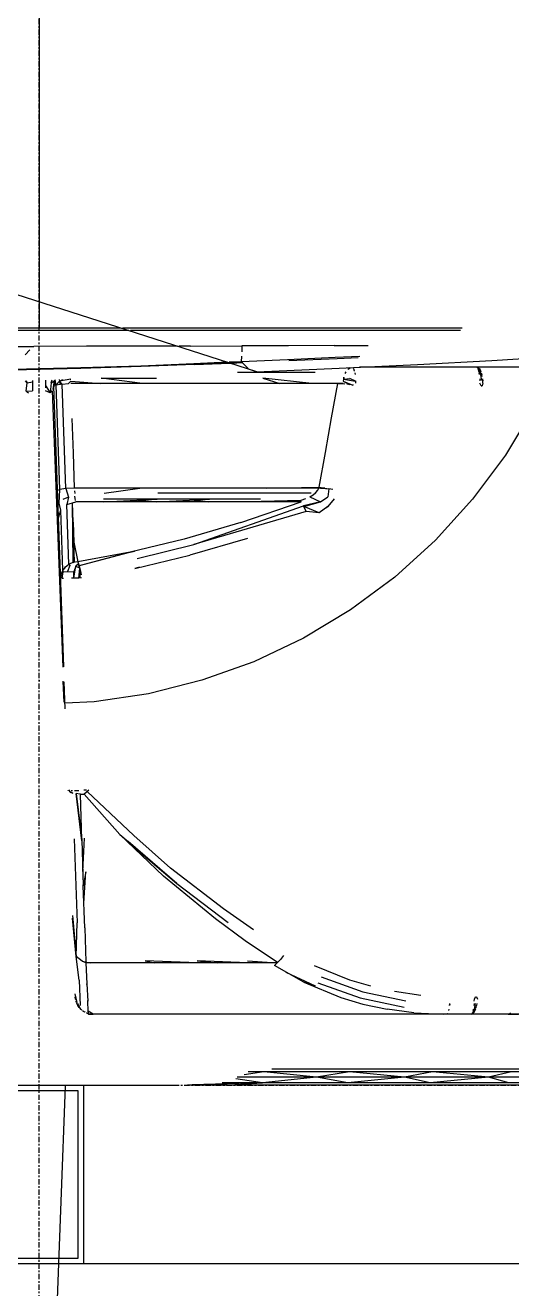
# Model space of a CAD drawing. Header units: millimetres. Extents: x -57554 to 16546, y 2142 to 98430.
# Drawn here: x -45677 to -45404, y 22610 to 23319 of the extents above; entities that cross this region are included whole.
import ezdxf

# ---------------------------------------------------------------- set-up
doc = ezdxf.new("R2010")
doc.units = ezdxf.units.MM
doc.linetypes.add('DXK_LINE_DOT3', pattern=[5.9187, 2.979, -0.9799, 0.9799, -0.9799])
doc.layers.add('S-Z2-A_TEXTUAL_ANNOTATION', color=7, linetype='Continuous')

msp = doc.modelspace()

# ---------------------------------------------------------------- linework, layer by layer
at = {"color": 1, "linetype": 'DXK_LINE_DOT3'}
for p, q in [((-45669.52, 20224.55), (-45669.52, 32724.55)), ((-52169.52, 22724.55), (-39169.52, 22724.55))]:
    msp.add_line(p, q, dxfattribs=at)
at = {"color": 2, "linetype": 'Continuous'}
for p, q in [((-45669.52, 23475.55), (-45669.52, 23164.54)), ((-45547.17, 23125.06), (-45983.66, 23264.92)), ((-45669.52, 23164.26), (-45669.52, 23149.55)), ((-45623.61, 23149.55), (-45958.51, 23149.55)), ((-45619.04, 23148.09), (-45957.79, 23148.09)), ((-45431.93, 23149.55), (-45622.73, 23149.55)), ((-45432.77, 23148.09), (-45618.15, 23148.09)), ((-45705.09, 23139.21), (-45672.39, 23139.27)), ((-45674.67, 23137.33), (-45677.39, 23134.53)), ((-45642.87, 23139.32), (-45672.39, 23139.27)), ((-45613.49, 23139.37), (-45642.87, 23139.32)), ((-45591.98, 23139.42), (-45613.49, 23139.37)), ((-45584.37, 23139.44), (-45591.06, 23139.42)), ((-45584.37, 23139.44), (-45555.65, 23139.51)), ((-45555.66, 23138.14), (-45555.68, 23136.21)), ((-45555.65, 23139.51), (-45555.66, 23138.14)), ((-45529.4, 23139.58), (-45555.65, 23139.51)), ((-45503.73, 23139.67), (-45529.4, 23139.58)), ((-45503.73, 23139.67), (-45484.69, 23139.75)), ((-45563.54, 23130.31), (-45582.67, 23129.46)), ((-45582.67, 23129.46), (-45563.23, 23130.21)), ((-45556.12, 23130.63), (-45562.68, 23130.34)), ((-45562.36, 23130.24), (-45555.92, 23130.49)), ((-45556.12, 23130.63), (-45555.89, 23130.64)), ((-45556.11, 23130.63), (-45555.92, 23130.49)), ((-45555.92, 23130.49), (-45555.73, 23130.32)), ((-45555.89, 23130.64), (-45555.71, 23133.69)), ((-45555.75, 23130.65), (-45555.71, 23133.71)), ((-45529.98, 23131.77), (-45555.75, 23130.65)), ((-45555.56, 23130.5), (-45555.75, 23130.65)), ((-45555.73, 23130.32), (-45555.53, 23130.15)), ((-45555.68, 23136.21), (-45555.68, 23136.28)), ((-45555.35, 23130.34), (-45555.56, 23130.5)), ((-45555.15, 23130.16), (-45555.35, 23130.34)), ((-45503.15, 23132.98), (-45529.98, 23131.77)), ((-45502.01, 23132.33), (-45529.15, 23131.21)), ((-45489.43, 23133.6), (-45503.15, 23132.98)), ((-45490.33, 23132.83), (-45502.01, 23132.33)), ((-45457, 23129.09), (-45415.15, 23131.37)), ((-45415.15, 23131.37), (-45388.67, 23133.07)), ((-45646.06, 23126.87), (-45684.21, 23125.98)), ((-45646.13, 23127.14), (-45684.18, 23126.3)), ((-45612.45, 23128.25), (-45646.13, 23127.14)), ((-45612.25, 23127.94), (-45646.06, 23126.87)), ((-45582.67, 23129.46), (-45612.45, 23128.25)), ((-45582.29, 23129.07), (-45612.25, 23127.94)), ((-45582.29, 23129.07), (-45562.2, 23129.88)), ((-45561.33, 23129.91), (-45555.53, 23130.15)), ((-45514.53, 23124.62), (-45558.06, 23124.62)), ((-45555.53, 23130.15), (-45555.15, 23130.16)), ((-45552.02, 23126.93), (-45555.53, 23130.15)), ((-45551.48, 23126.44), (-45551.44, 23126.4)), ((-45551.48, 23126.44), (-45551.44, 23126.4)), ((-45551.44, 23126.4), (-45547.53, 23125.17)), ((-45547.17, 23125.06), (-45500.98, 23127.02)), ((-45500.98, 23127.02), (-45457, 23129.09)), ((-45497.52, 23124.04), (-45497.06, 23124.93)), ((-45497.52, 23124.04), (-45497.23, 23124.61)), ((-45497.23, 23124.61), (-45497.06, 23124.93)), ((-45495.99, 23126.36), (-45495.39, 23126.88)), ((-45495.99, 23126.36), (-45495.5, 23126.78)), ((-45495.39, 23126.88), (-45495.5, 23126.78)), ((-45494.76, 23127.25), (-45495.39, 23126.88)), ((-45495.39, 23126.88), (-45495.28, 23126.94)), ((-45495.28, 23126.94), (-45494.76, 23127.25)), ((-45492.57, 23126.16), (-45492.77, 23126.76)), ((-45492.72, 23126.61), (-45492.77, 23126.76)), ((-45492.57, 23126.16), (-45492.72, 23126.61)), ((-45492.38, 23125.4), (-45492.57, 23126.16)), ((-45492.5, 23125.9), (-45492.57, 23126.16)), ((-45492.38, 23125.4), (-45492.5, 23125.9)), ((-45492.2, 23124.5), (-45492.05, 23123.48)), ((-45391.4, 23127.55), (-45489.6, 23127.55)), ((-45423.6, 23127.55), (-45423.14, 23127.46)), ((-45423.54, 23127.53), (-45423.6, 23127.55)), ((-45423.6, 23127.55), (-45423.48, 23127.53)), ((-45423.6, 23127.55), (-45423.45, 23127.5)), ((-45423.54, 23127.53), (-45423.45, 23127.5)), ((-45423.14, 23127.46), (-45423.51, 23127.55)), ((-45423.49, 23127.53), (-45422.52, 23126.65)), ((-45423.48, 23127.53), (-45423.14, 23127.46)), ((-45422.52, 23126.65), (-45423.14, 23127.46)), ((-45423.14, 23127.46), (-45422.69, 23127.2)), ((-45422.88, 23126.63), (-45422.92, 23126.76)), ((-45422.71, 23126.16), (-45422.92, 23126.76)), ((-45422.71, 23126.16), (-45422.88, 23126.63)), ((-45422.52, 23126.65), (-45422.71, 23126.16)), ((-45422.52, 23125.4), (-45422.71, 23126.16)), ((-45422.69, 23127.2), (-45422.52, 23126.65)), ((-45421.85, 23126.16), (-45422.52, 23126.65)), ((-45422.52, 23126.65), (-45421.7, 23124.37)), ((-45421.7, 23124.37), (-45422.52, 23125.4)), ((-45422.33, 23124.35), (-45422.35, 23124.5)), ((-45422.2, 23123.48), (-45422.35, 23124.5)), ((-45422.2, 23123.48), (-45422.33, 23124.35)), ((-45421.85, 23126.16), (-45422.26, 23126.76)), ((-45422.26, 23126.76), (-45422.18, 23126.63)), ((-45421.7, 23124.37), (-45422.2, 23123.48)), ((-45422.18, 23126.63), (-45421.85, 23126.16)), ((-45421.85, 23126.16), (-45421.48, 23125.4)), ((-45421.48, 23125.4), (-45421.7, 23124.37)), ((-45420.84, 23123.48), (-45421.7, 23124.37)), ((-45421.7, 23124.37), (-45421.17, 23121.05)), ((-45421.14, 23124.5), (-45420.84, 23123.48)), ((-45420.6, 23122.35), (-45420.84, 23123.48)), ((-45676.28, 23118.8), (-45677.21, 23119.9)), ((-45676.69, 23114.08), (-45676.28, 23118.8)), ((-45676.28, 23118.8), (-45676.65, 23119.92)), ((-45676.28, 23118.8), (-45673.12, 23119.42)), ((-45673.12, 23120.06), (-45673.12, 23114.31)), ((-45665.92, 23120.35), (-45665.92, 23115.98)), ((-45665.92, 23117.31), (-45663.36, 23113.28)), ((-45662.76, 23118.8), (-45663.36, 23113.28)), ((-45662.76, 23118.8), (-45662.19, 23120.5)), ((-45662.76, 23118.8), (-45660.89, 23119.86)), ((-45661.62, 23115.07), (-45660.89, 23119.86)), ((-45660.89, 23119.86), (-45661.18, 23116.59)), ((-45655.64, 22959.34), (-45661.15, 23116.93)), ((-45660.85, 23117.44), (-45661.05, 23117.98)), ((-45661.04, 23118.12), (-45660, 23117.67)), ((-45660.89, 23119.86), (-45660.68, 23120.56)), ((-45660.85, 23117.44), (-45659.92, 23117.69)), ((-45660, 23117.67), (-45660.85, 23117.44)), ((-45660.53, 23120.38), (-45660.36, 23120.57)), ((-45660, 23117.67), (-45660.53, 23120.38)), ((-45659.92, 23117.69), (-45660, 23117.67)), ((-45658.09, 23119.79), (-45659.92, 23117.69)), ((-45659.92, 23117.69), (-45657.51, 23118.03)), ((-45657.88, 23058.98), (-45659.92, 23117.69)), ((-45658.2, 23120.66), (-45658.09, 23119.79)), ((-45651.69, 23120.85), (-45658.09, 23119.79)), ((-45658.09, 23119.79), (-45656.22, 23120.74)), ((-45657.51, 23118.03), (-45658.09, 23119.79)), ((-45658.09, 23119.79), (-45656.48, 23118.14)), ((-45656.48, 23118.14), (-45657.51, 23118.03)), ((-45656.48, 23118.14), (-45652.97, 23118.38)), ((-45654.48, 23059.42), (-45656.48, 23118.14)), ((-45652.97, 23118.38), (-45651.71, 23119.66)), ((-45652.13, 23120.9), (-45651.69, 23120.85)), ((-45498.78, 23118.44), (-45651.72, 23118.44)), ((-45651.71, 23119.66), (-45634.76, 23118.44)), ((-45651.69, 23120.85), (-45651.69, 23120.92)), ((-45651.69, 23120.85), (-45651.69, 23120.92)), ((-45611.45, 23118.44), (-45634.6, 23121.38)), ((-45634.6, 23121.38), (-45603.6, 23121.38)), ((-45516.23, 23118.44), (-45543.8, 23121.38)), ((-45543.8, 23121.38), (-45534.36, 23118.44)), ((-45505.18, 23099.11), (-45501.77, 23118.44)), ((-45501.77, 23118.44), (-45497.71, 23118.25)), ((-45498.78, 23118.44), (-45497.71, 23118.25)), ((-45498.5, 23120.85), (-45498.68, 23119.66)), ((-45498.68, 23119.66), (-45495.38, 23117.84)), ((-45498.68, 23119.66), (-45493.21, 23117.46)), ((-45498.29, 23121.78), (-45498.5, 23120.85)), ((-45498.38, 23121.37), (-45498.5, 23120.85)), ((-45498.5, 23120.85), (-45495.06, 23121.27)), ((-45498.5, 23120.85), (-45491.8, 23119.79)), ((-45498.38, 23121.37), (-45498.25, 23121.99)), ((-45498.29, 23121.78), (-45498.25, 23121.99)), ((-45495.38, 23117.84), (-45496.57, 23118.05)), ((-45494.17, 23117.63), (-45495.38, 23117.84)), ((-45491.8, 23119.79), (-45495.06, 23121.27)), ((-45492.94, 23117.42), (-45494.17, 23117.63)), ((-45491.76, 23119.86), (-45491.8, 23119.79)), ((-45491.8, 23119.79), (-45491.76, 23119.86)), ((-45491.8, 23119.79), (-45491.72, 23118.54)), ((-45491.76, 23119.86), (-45491.72, 23118.54)), ((-45421.97, 23121.04), (-45421.98, 23121.14)), ((-45421.98, 23121.14), (-45421.91, 23119.86)), ((-45421.29, 23117.2), (-45421.87, 23118.54)), ((-45421.29, 23117.2), (-45420.73, 23117.2)), ((-45421.01, 23117.2), (-45421.29, 23117.2)), ((-45420.27, 23119.86), (-45421.17, 23121.05)), ((-45420.73, 23117.2), (-45421.01, 23117.2)), ((-45420.19, 23118.54), (-45420.73, 23117.2)), ((-45420.4, 23121.14), (-45420.27, 23119.86)), ((-45420.19, 23118.54), (-45420.27, 23119.86)), ((-45676.83, 23114.2), (-45676.54, 23113.94)), ((-45676.83, 23114.2), (-45676.69, 23114.08)), ((-45676.69, 23114.08), (-45673.12, 23114.31)), ((-45676.69, 23114.08), (-45676.21, 23113.63)), ((-45676.54, 23113.94), (-45676.21, 23113.63)), ((-45676.21, 23113.63), (-45675.49, 23113.19)), ((-45663.36, 23113.28), (-45665.92, 23114.31)), ((-45663.36, 23113.28), (-45662.69, 23113.73)), ((-45662.69, 23113.73), (-45662.35, 23114.08)), ((-45662.69, 23113.73), (-45662.49, 23113.94)), ((-45662.49, 23113.94), (-45662.11, 23114.32)), ((-45662.35, 23114.08), (-45662.11, 23114.32)), ((-45662.11, 23114.32), (-45656.24, 22959.31)), ((-45391.71, 23104.81), (-45407.6, 23078.29)), ((-45651.06, 23098.87), (-45650.4, 23079.3)), ((-45508.63, 23079.73), (-45505.18, 23099.11)), ((-45650.4, 23079.3), (-45649.74, 23059.73)), ((-45512.12, 23060.31), (-45508.63, 23079.73)), ((-45407.6, 23078.29), (-45426.02, 23053.47)), ((-45654.48, 23059.42), (-45657.88, 23058.98)), ((-45649.74, 23059.73), (-45654.48, 23059.42)), ((-45654.48, 23059.42), (-45652.97, 23054.66)), ((-45512.32, 23059.73), (-45649.74, 23059.73)), ((-45633.04, 23056.79), (-45612.85, 23059.73)), ((-45541.95, 23059.73), (-45512.12, 23060.31)), ((-45513.03, 23058.55), (-45512.44, 23059.73)), ((-45513.03, 23058.55), (-45512.44, 23059.73)), ((-45512.44, 23059.73), (-45512.4, 23059.8)), ((-45508.94, 23059.73), (-45512.4, 23059.8)), ((-45512.4, 23059.8), (-45506.79, 23059.34)), ((-45512.12, 23060.31), (-45508.94, 23059.73)), ((-45511.5, 23059.73), (-45508.94, 23059.73)), ((-45508.94, 23059.73), (-45506.79, 23059.34)), ((-45506.79, 23059.34), (-45507.4, 23054.84)), ((-45504.47, 23058.92), (-45506.79, 23059.34)), ((-45659.11, 23058.49), (-45657.88, 23058.98)), ((-45658.27, 23051.34), (-45657.88, 23058.98)), ((-45652.97, 23054.66), (-45656.23, 23053.28)), ((-45652.97, 23054.66), (-45653.84, 23050.61)), ((-45649.62, 23058.15), (-45649.48, 23056.64)), ((-45649.2, 23053.97), (-45649.34, 23055.24)), ((-45649.05, 23052.86), (-45649.2, 23053.97)), ((-45633.58, 23051.96), (-45603.18, 23053.54)), ((-45545.16, 23053.54), (-45633.29, 23053.54)), ((-45603.18, 23053.54), (-45615.95, 23051.96)), ((-45603.71, 23051.96), (-45573.71, 23053.54)), ((-45516.76, 23056.79), (-45602.72, 23056.79)), ((-45573.71, 23053.54), (-45583.62, 23051.96)), ((-45522.41, 23052.86), (-45552.28, 23051.96)), ((-45519.8, 23053.79), (-45522.41, 23052.86)), ((-45522.29, 23051.96), (-45522.41, 23052.86)), ((-45517.52, 23054.86), (-45515.61, 23056.04)), ((-45517.52, 23054.86), (-45517.22, 23055.05)), ((-45517.52, 23054.86), (-45511.45, 23052.09)), ((-45515.61, 23056.04), (-45514.1, 23057.28)), ((-45514.69, 23056.8), (-45514.1, 23057.28)), ((-45514.1, 23057.28), (-45513.03, 23058.55)), ((-45511.45, 23052.09), (-45507.4, 23054.84)), ((-45503.86, 23053.76), (-45507.27, 23049.41)), ((-45426.02, 23053.47), (-45446.78, 23030.56)), ((-45658.56, 23042.95), (-45657.38, 23047.32)), ((-45657.38, 23047.32), (-45658.27, 23051.34)), ((-45656.22, 23013.66), (-45657.38, 23047.32)), ((-45653.84, 23050.61), (-45648.9, 23051.96)), ((-45652.73, 23016.95), (-45653.84, 23050.61)), ((-45650.38, 23017.91), (-45650.69, 23051.47)), ((-45650.37, 23040.52), (-45650.68, 23051.47)), ((-45522.29, 23051.96), (-45648.9, 23051.96)), ((-45582.63, 23028.08), (-45521.02, 23049.82)), ((-45519.57, 23046.65), (-45582.63, 23028.08)), ((-45574.47, 23051.96), (-45545.98, 23052.15)), ((-45556.16, 23040.41), (-45522.29, 23051.96)), ((-45511.45, 23052.09), (-45521.02, 23049.82)), ((-45521.02, 23049.82), (-45520.87, 23049.48)), ((-45519.57, 23046.65), (-45521.02, 23049.82)), ((-45520.87, 23049.48), (-45511.45, 23052.09)), ((-45512.12, 23045.76), (-45520.87, 23049.48)), ((-45512.12, 23045.76), (-45519.57, 23046.65)), ((-45507.27, 23049.41), (-45512.12, 23045.76)), ((-45508.36, 23048.6), (-45507.27, 23049.41)), ((-45650.38, 23017.91), (-45650.37, 23040.52)), ((-45650.37, 23040.52), (-45650.02, 23029.33)), ((-45556.16, 23040.41), (-45588.06, 23031.02)), ((-45588.06, 23031.02), (-45618.43, 23023.69)), ((-45552.45, 23031.4), (-45584.82, 23022.01)), ((-45649.67, 23018.32), (-45650.02, 23029.33)), ((-45650.02, 23029.33), (-45647.83, 23018.32)), ((-45615.95, 23024.29), (-45647.02, 23016.03)), ((-45618.43, 23023.69), (-45615.95, 23024.29)), ((-45614.39, 23020.14), (-45582.63, 23028.08)), ((-45446.78, 23030.56), (-45469.68, 23009.8)), ((-45654.72, 23015.5), (-45652.73, 23016.95)), ((-45650.38, 23017.91), (-45652.73, 23016.95)), ((-45652.73, 23016.95), (-45652.18, 23016.34)), ((-45650.38, 23017.91), (-45649.67, 23018.32)), ((-45647.92, 23018.31), (-45650.38, 23017.91)), ((-45647.42, 23017.3), (-45648.88, 23015.83)), ((-45647.83, 23018.32), (-45647.92, 23018.31)), ((-45618.43, 23023.69), (-45647.83, 23018.32)), ((-45647.83, 23018.32), (-45647.42, 23017.3)), ((-45646.77, 23015.07), (-45647.42, 23017.3)), ((-45647.42, 23017.3), (-45647.02, 23016.03)), ((-45618.43, 23023.69), (-45647.02, 23016.03)), ((-45615.74, 23014.67), (-45584.82, 23022.01)), ((-45657.29, 23010.71), (-45657.39, 23009.31)), ((-45657.39, 23009.31), (-45657.34, 23010.44)), ((-45657.34, 23010.44), (-45657.13, 23011.55)), ((-45657.34, 23010.44), (-45657.29, 23010.71)), ((-45657.13, 23011.55), (-45657.29, 23010.71)), ((-45656.22, 23013.66), (-45657.13, 23011.55)), ((-45656.45, 23009.17), (-45655.93, 23012.73)), ((-45654.75, 23015.46), (-45656.22, 23013.66)), ((-45655.93, 23012.73), (-45656.22, 23013.66)), ((-45655.93, 23012.73), (-45653.46, 23012.98)), ((-45655.09, 23015.04), (-45654.72, 23015.5)), ((-45654.72, 23015.5), (-45653.93, 23016.07)), ((-45652.18, 23016.34), (-45653.46, 23012.98)), ((-45653.46, 23012.98), (-45650.06, 23012.73)), ((-45648.88, 23015.83), (-45650.06, 23012.73)), ((-45649.98, 23009.17), (-45650.06, 23012.73)), ((-45649.98, 23009.17), (-45648.88, 23015.83)), ((-45648.88, 23015.83), (-45646.77, 23015.07)), ((-45646.77, 23015.07), (-45647.1, 23009.25)), ((-45647.1, 23009.25), (-45646.63, 23014.54)), ((-45646.26, 23012.88), (-45647.1, 23009.25)), ((-45647.02, 23016.03), (-45646.63, 23014.54)), ((-45646.63, 23014.54), (-45646.53, 23014.09)), ((-45646.63, 23014.54), (-45646.26, 23012.88)), ((-45646.52, 23009.28), (-45646.26, 23012.88)), ((-45646.26, 23012.88), (-45646.1, 23012.01)), ((-45646.26, 23012.88), (-45646.17, 23012.38)), ((-45646.17, 23012.38), (-45646.1, 23012.01)), ((-45646.1, 23012.01), (-45645.94, 23011.12)), ((-45613.19, 23015.28), (-45615.74, 23014.67)), ((-45469.68, 23009.8), (-45494.51, 22991.39)), ((-45657.39, 23009.31), (-45657.28, 23009.25)), ((-45657.39, 23009.31), (-45657.32, 23009.28)), ((-45656.45, 23009.17), (-45655.74, 23009.14)), ((-45656.24, 23009.16), (-45656.45, 23009.17)), ((-45656.24, 23009.16), (-45655.74, 23009.14)), ((-45649.98, 23009.17), (-45651.35, 23009.14)), ((-45648.55, 23009.21), (-45649.98, 23009.17)), ((-45647.1, 23009.25), (-45648.55, 23009.21)), ((-45645.66, 23009.31), (-45647.1, 23009.25)), ((-45494.51, 22991.39), (-45521.03, 22975.49)), ((-45521.03, 22975.49), (-45548.97, 22962.28)), ((-45548.97, 22962.28), (-45578.08, 22951.86)), ((-45669.52, 22951.89), (-45669.52, 22951.37)), ((-45669.52, 22951.37), (-45669.52, 22951.27)), ((-45655.49, 22939.63), (-45655.93, 22951.34)), ((-45654.82, 22935.87), (-45655.35, 22951.03)), ((-45578.08, 22951.86), (-45608.06, 22944.35)), ((-45638.64, 22939.82), (-45654.93, 22939.02)), ((-45608.06, 22944.35), (-45638.64, 22939.82)), ((-45653.23, 22890.27), (-45653.12, 22890.21)), ((-45653.15, 22889.95), (-45653.23, 22890.27)), ((-45653.23, 22890.27), (-45653.21, 22890.18)), ((-45653.21, 22890.26), (-45653.12, 22890.21)), ((-45653.15, 22889.95), (-45653.21, 22890.18)), ((-45652.81, 22890.17), (-45652.29, 22890.13)), ((-45652.81, 22890.17), (-45652.02, 22889.07)), ((-45651.65, 22888.93), (-45652.81, 22890.17)), ((-45652.81, 22890.17), (-45652.49, 22890.14)), ((-45652.49, 22890.14), (-45652.29, 22890.13)), ((-45651.58, 22890.1), (-45650.7, 22890.08)), ((-45651.58, 22890.1), (-45651.21, 22890.09)), ((-45651.21, 22890.09), (-45650.7, 22890.08)), ((-45649.66, 22890.08), (-45648.48, 22890.08)), ((-45648.48, 22890.08), (-45647.19, 22890.1)), ((-45642.95, 22890.21), (-45644.39, 22890.17)), ((-45642.43, 22889.45), (-45643.33, 22888.68)), ((-45641.5, 22890.27), (-45642.85, 22889.09)), ((-45642.85, 22889.09), (-45642.43, 22889.45)), ((-45642.43, 22889.45), (-45642.85, 22889.09)), ((-45641.5, 22890.27), (-45642.43, 22889.45)), ((-45642.43, 22889.45), (-45616.25, 22864.79)), ((-45651.37, 22888.82), (-45652.02, 22889.07)), ((-45652.02, 22889.07), (-45651.65, 22888.93)), ((-45651.65, 22888.93), (-45651.57, 22888.9)), ((-45650.61, 22888.6), (-45651.57, 22888.9)), ((-45651.57, 22888.9), (-45651.37, 22888.82)), ((-45650.62, 22888.6), (-45651.37, 22888.82)), ((-45651.37, 22888.82), (-45650.61, 22888.6)), ((-45645.49, 22861.79), (-45648.76, 22888.24)), ((-45646.58, 22888.02), (-45648.76, 22888.24)), ((-45648.76, 22888.24), (-45645.51, 22862.35)), ((-45646.22, 22888), (-45646.58, 22888.02)), ((-45646.58, 22888.02), (-45644.21, 22887.96)), ((-45645.51, 22862.35), (-45646.22, 22888)), ((-45646.22, 22887.95), (-45644.87, 22887.96)), ((-45646.22, 22887.96), (-45644.87, 22887.96)), ((-45642.85, 22889.09), (-45644.21, 22887.96)), ((-45643.33, 22888.68), (-45644.21, 22887.96)), ((-45644.21, 22887.96), (-45624.07, 22865.36)), ((-45642.85, 22889.09), (-45643.33, 22888.68)), ((-45643.33, 22888.68), (-45642.85, 22889.09)), ((-45649.72, 22862.81), (-45648.07, 22815.81)), ((-45645.51, 22862.35), (-45645.53, 22863.23)), ((-45645.51, 22862.35), (-45645.49, 22861.79)), ((-45645.51, 22862.35), (-45644.68, 22836.59)), ((-45644.94, 22844.59), (-45644.04, 22863.21)), ((-45624.07, 22865.36), (-45619.55, 22861.36)), ((-45599.63, 22842.02), (-45624.07, 22865.36)), ((-45619.73, 22861.21), (-45592.15, 22837.73)), ((-45592.15, 22837.73), (-45619.55, 22861.36)), ((-45595.63, 22846.5), (-45616.25, 22864.79)), ((-45643.17, 22844.4), (-45644.68, 22836.59)), ((-45644.35, 22826.82), (-45643.17, 22844.4)), ((-45570.51, 22817.93), (-45599.63, 22842.02)), ((-45565.99, 22823.54), (-45595.63, 22846.5)), ((-45644.68, 22836.59), (-45644.7, 22837.02)), ((-45643.88, 22812.99), (-45644.68, 22836.59)), ((-45592.15, 22837.73), (-45563.3, 22816.01)), ((-45650.77, 22819.89), (-45648.77, 22796.76)), ((-45648.77, 22796.76), (-45650.72, 22818.42)), ((-45549.12, 22811.85), (-45565.99, 22823.54)), ((-45648.77, 22796.76), (-45648.07, 22815.81)), ((-45643.88, 22812.99), (-45643.18, 22793.84)), ((-45553.82, 22805.66), (-45570.51, 22817.93)), ((-45535.6, 22793.43), (-45553.82, 22805.66)), ((-45532.27, 22797.47), (-45533.92, 22795.14)), ((-45645.39, 22794.31), (-45648.77, 22796.76)), ((-45646.92, 22783.58), (-45648.77, 22796.76)), ((-45643.16, 22793.29), (-45645.39, 22794.31)), ((-45645.39, 22794.31), (-45640.75, 22793.32)), ((-45640.75, 22793.32), (-45643.16, 22793.29)), ((-45643.16, 22793.29), (-45642.65, 22781.5)), ((-45535.71, 22793.32), (-45640.75, 22793.32)), ((-45580.53, 22793.32), (-45609.84, 22794.43)), ((-45609.84, 22794.43), (-45604.55, 22793.32)), ((-45552.24, 22793.32), (-45580.72, 22794.43)), ((-45580.72, 22794.43), (-45569.27, 22793.32)), ((-45552.46, 22794.43), (-45535.69, 22793.34)), ((-45537.22, 22791.77), (-45533.92, 22795.14)), ((-45520.76, 22782.37), (-45537.22, 22791.77)), ((-45494.96, 22783.66), (-45514.86, 22791.65)), ((-45646.92, 22783.58), (-45646.42, 22769.41)), ((-45530.83, 22788.12), (-45514.39, 22780.45)), ((-45511.04, 22785.36), (-45487.71, 22777.07)), ((-45483.15, 22780.12), (-45494.96, 22783.66)), ((-45648.09, 22770.95), (-45649.24, 22775.94)), ((-45648.1, 22770.97), (-45649.23, 22775.82)), ((-45642.64, 22781.21), (-45642.65, 22781.5)), ((-45642.65, 22781.5), (-45642.18, 22771.77)), ((-45514.39, 22780.45), (-45520.76, 22782.37)), ((-45520.76, 22782.37), (-45499.96, 22773.79)), ((-45512.93, 22782.13), (-45489.17, 22773.69)), ((-45487.71, 22777.07), (-45463.52, 22771.9)), ((-45455.17, 22775.03), (-45469.92, 22777.14)), ((-45649.05, 22772.93), (-45649.18, 22774.2)), ((-45648.96, 22772.54), (-45649.01, 22772.74)), ((-45648.65, 22771.38), (-45648.76, 22771.69)), ((-45648.32, 22770.49), (-45648.51, 22770.99)), ((-45647.73, 22769.35), (-45648.32, 22770.49)), ((-45646.23, 22767.55), (-45647.78, 22770.39)), ((-45646.99, 22768.31), (-45647.73, 22769.35)), ((-45646.13, 22767.36), (-45647.54, 22769.53)), ((-45642.18, 22771.77), (-45642.2, 22772.15)), ((-45641.88, 22766.14), (-45642.18, 22771.77)), ((-45499.96, 22773.79), (-45487.67, 22770.16)), ((-45489.17, 22773.69), (-45464.52, 22768.43)), ((-45487.67, 22770.16), (-45474.03, 22767.24)), ((-45438.91, 22769.35), (-45438.81, 22770.49)), ((-45438.84, 22770.11), (-45438.91, 22769.35)), ((-45438.84, 22770.11), (-45438.81, 22770.49)), ((-45425.12, 22770.49), (-45425.23, 22769.35)), ((-45425.04, 22771.69), (-45424.99, 22772.93)), ((-45424.99, 22772.93), (-45424.4, 22774.2)), ((-45424.94, 22767.24), (-45424.35, 22770.41)), ((-45424.4, 22774.2), (-45424.12, 22774.2)), ((-45424.4, 22774.2), (-45423.84, 22774.2)), ((-45424.12, 22774.2), (-45423.84, 22774.2)), ((-45424.04, 22768.31), (-45423.79, 22769.35)), ((-45423.84, 22774.2), (-45423.33, 22772.93)), ((-45423.58, 22770.49), (-45423.79, 22769.35)), ((-45646.13, 22767.36), (-45646.99, 22768.31)), ((-45646.13, 22767.36), (-45645.53, 22766.85)), ((-45645.16, 22766.53), (-45644.08, 22765.84)), ((-45643.83, 22765.71), (-45643.65, 22765.63)), ((-45641.8, 22764.55), (-45642.93, 22765.28)), ((-45642.93, 22765.28), (-45641.72, 22764.88)), ((-45641.83, 22765.19), (-45641.88, 22766.14)), ((-45639.18, 22764.55), (-45641.88, 22766.14)), ((-45640.46, 22764.64), (-45641.8, 22764.55)), ((-45641.8, 22764.55), (-45639.18, 22764.55)), ((-45641.8, 22764.55), (-45639.18, 22764.55)), ((-45641.72, 22764.88), (-45640.46, 22764.64)), ((-45389.69, 22764.55), (-45639.18, 22764.55)), ((-45596.44, 22764.55), (-45639.18, 22764.55)), ((-45595.94, 22764.55), (-45596.44, 22764.55)), ((-45460.27, 22764.55), (-45595.94, 22764.55)), ((-45459, 22765.28), (-45474.03, 22767.24)), ((-45459, 22765.28), (-45442.51, 22764.55)), ((-45440.17, 22764.64), (-45439.95, 22764.88)), ((-45440.17, 22764.64), (-45440.04, 22764.78)), ((-45440.04, 22764.78), (-45439.95, 22764.88)), ((-45439.36, 22766.53), (-45439.19, 22767.36)), ((-45439.36, 22766.53), (-45439.34, 22766.6)), ((-45439.34, 22766.6), (-45439.19, 22767.36)), ((-45426.71, 22764.55), (-45425.8, 22765.19)), ((-45426.71, 22764.55), (-45426.27, 22764.64)), ((-45426.27, 22764.88), (-45426.06, 22765.28)), ((-45426.27, 22764.88), (-45426.1, 22765.2)), ((-45425.8, 22765.19), (-45426.27, 22764.64)), ((-45426.27, 22764.64), (-45425.84, 22764.88)), ((-45426.1, 22765.2), (-45426.06, 22765.28)), ((-45425.86, 22765.84), (-45425.8, 22765.19)), ((-45425.84, 22764.88), (-45425.43, 22765.28)), ((-45425.51, 22765.2), (-45425.84, 22764.88)), ((-45425.84, 22764.88), (-45425.8, 22765.19)), ((-45425.8, 22765.19), (-45424.94, 22767.24)), ((-45424.67, 22766.53), (-45425.8, 22765.19)), ((-45425.8, 22765.19), (-45425.03, 22765.84)), ((-45425.67, 22766.53), (-45425.5, 22767.36)), ((-45425.67, 22766.53), (-45425.52, 22767.26)), ((-45425.52, 22767.26), (-45425.5, 22767.36)), ((-45425.51, 22765.2), (-45425.43, 22765.28)), ((-45425.03, 22765.84), (-45424.67, 22766.53)), ((-45424.94, 22767.24), (-45424.04, 22768.31)), ((-45424.67, 22766.53), (-45424.94, 22767.24)), ((-45424.67, 22766.53), (-45424.33, 22767.36)), ((-45424.37, 22767.26), (-45424.67, 22766.53)), ((-45424.37, 22767.26), (-45424.33, 22767.36)), ((-45405.95, 22764.55), (-45400.15, 22764.55)), ((-45405.08, 22764.88), (-45404.67, 22765.28)), ((-45404.94, 22765.02), (-45405.08, 22764.88)), ((-45404.67, 22765.28), (-45404.94, 22765.02)), ((-45174.52, 22733.55), (-45538.76, 22733.55)), ((-45544.05, 22726.02), (-45559.09, 22728.24)), ((-45241.65, 22729.05), (-45558.27, 22729.05)), ((-45543.33, 22732.09), (-45554.25, 22730.53)), ((-45287.79, 22732.09), (-45552.09, 22732.09)), ((-45513.61, 22729.05), (-45544.05, 22726.02)), ((-45513.61, 22729.05), (-45543.33, 22732.09)), ((-45495.1, 22732.09), (-45513.61, 22729.05)), ((-45496.09, 22726.02), (-45513.61, 22729.05)), ((-45464.22, 22729.05), (-45496.09, 22726.02)), ((-45464.22, 22729.05), (-45495.1, 22732.09)), ((-45448.56, 22732.09), (-45464.22, 22729.05)), ((-45449.8, 22726.02), (-45464.22, 22729.05)), ((-45417.01, 22729.05), (-45449.8, 22726.02)), ((-45417.01, 22729.05), (-45448.56, 22732.09)), ((-45404.14, 22732.09), (-45417.01, 22729.05)), ((-45405.63, 22726.02), (-45417.01, 22729.05)), ((-45694.52, 22724.55), (-45644.52, 22724.55)), ((-45647.52, 22721.55), (-45691.52, 22721.55)), ((-45647.52, 22627.55), (-45647.52, 22721.55)), ((-45644.52, 22724.55), (-45593.85, 22724.55)), ((-45644.52, 22724.55), (-45644.52, 22624.55)), ((-45319.52, 22724.55), (-45586.13, 22724.55)), ((-45544.05, 22726.02), (-45583.45, 22724.86)), ((-45289.94, 22726.02), (-45566.64, 22726.02)), ((-45565.67, 22724.55), (-45544.05, 22726.02)), ((-45691.52, 22627.55), (-45647.52, 22627.55)), ((-45694.52, 22624.55), (-45644.52, 22624.55)), ((-45644.52, 22624.55), (-45319.52, 22624.55))]:
    msp.add_line(p, q, dxfattribs=at)
at = {"layer": 'S-Z2-A_TEXTUAL_ANNOTATION'}
msp.add_line((-45654.81, 22724.06), (-45676.26, 22150.51), dxfattribs=at)

doc.saveas('drawing.dxf')
